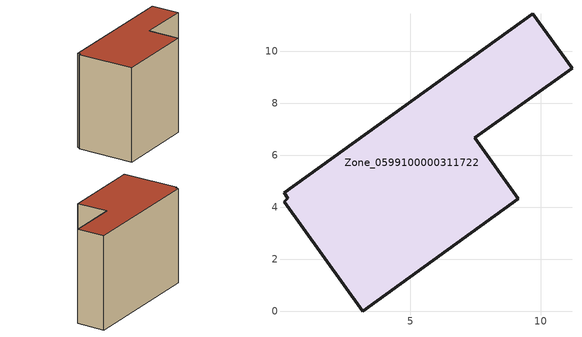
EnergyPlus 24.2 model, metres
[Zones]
Zone_0599100000311722
 floor ground (C_G): 0.15,4.56 9.71,11.44 11.21,9.34 7.47,6.67 9.15,4.32 3.18,0 0.17,4.21 0.3,4.34 z0
 wall outside (C_F): 0.17,4.21 3.18,0 9.15,4.32 7.47,6.67 11.21,9.34 9.71,11.44 0.15,4.56 0.3,4.34 0.17,4.21 z0:8.57
 roof outside (C_R): 0.15,4.56 0.3,4.34 0.17,4.21 3.18,0 9.15,4.32 7.47,6.67 11.21,9.34 9.71,11.44 z8.57
[BUILDING]
Pand.0599100000311722: North Axis=0; Terrain=City; Loads Convergence Tolerance Value=0.04; Temperature Convergence Tolerance Value=0.4; Solar Distribution=FullExterior; Maximum Number of Warmup Days=25; Minimum Number of Warmup Days=1
[Site:Location]
Rotterdam.The.Hague.AP_ZH_NLD Design_Conditions: Latitude=51.96; Longitude=4.45; Time Zone=1; Elevation=-4.5
[SITE:GROUNDTEMPERATURE:BUILDINGSURFACE]
18, 18, 18, 18, 18, 18, 18, 18, 18, 18, 18, 18
[MATERIAL] Thermal Absorptance=0.9; Solar Absorptance=0.7; Visible Absorptance=0.7
Name | Roughness | Thickness | Conductivity | Density | Specific Heat
G.TI.1975-1991 | MediumSmooth | 0.15 | 0.288461 | 540 | 1210
F.TI.1975-1991 | Rough | 0.3 | 0.230769 | 1920 | 840
R.TI.1975-1991 | MediumRough | 0.2 | 0.153846 | 1500 | 1000
[CONSTRUCTION]
C_G: G.TI.1975-1991
C_F: F.TI.1975-1991
C_R: R.TI.1975-1991
[ZONE]
Zone_0599100000311722: Type=1; Multiplier=1; Ceiling Height=Autocalculate; Volume=Autocalculate; Floor Area=autocalculate; Part of Total Floor Area=Yes
[ZONEINFILTRATION:DESIGNFLOWRATE]
Infil_Zone_0599100000311722: Zone or ZoneList or Space or SpaceList=Zone_0599100000311722; Schedule=AlwaysOn; Design Flow Rate Calculation Method=Flow/Area; Flow Rate per Floor Area=0.003; Constant Term Coefficient=1; Temperature Term Coefficient=0; Velocity Term Coefficient=0; Velocity Squared Term Coefficient=0
[HVACTEMPLATE:ZONE:IDEALLOADSAIRSYSTEM]
Zone_0599100000311722: Maximum Heating Supply Air Temperature=50; Minimum Cooling Supply Air Temperature=13; Maximum Heating Supply Air Humidity Ratio=0.0156; Minimum Cooling Supply Air Humidity Ratio=0.0077; Heating Limit=NoLimit; Cooling Limit=NoLimit; Dehumidification Control Type=ConstantSensibleHeatRatio; Cooling Sensible Heat Ratio=0.7; Dehumidification Setpoint=60; Humidification Control Type=None; Humidification Setpoint=30; Outdoor Air Method=None; Outdoor Air Flow Rate per Person=0.00944; Outdoor Air Flow Rate per Zone Floor Area=0; Outdoor Air Flow Rate per Zone=0; Demand Controlled Ventilation Type=None; Outdoor Air Economizer Type=NoEconomizer; Heat Recovery Type=None; Sensible Heat Recovery Effectiveness=0.7; Latent Heat Recovery Effectiveness=0.65
[ZONECONTROL:THERMOSTAT]
ThermostatControl_Zone_0599100000311722: Zone or ZoneList=Zone_0599100000311722; Control Type Schedule=DualSetpointControlType; Control 1=Thermostat_Zone_0599100000311722; Temperature Difference Between Cutout And Setpoint=0
[THERMOSTATSETPOINT:DUALSETPOINT]
Thermostat_Zone_0599100000311722: Heating Setpoint Temperature Schedule=HeatingSetpoint_Zone_0599100000311722; Cooling Setpoint Temperature Schedule=CoolingSetpoint_Zone_0599100000311722
[SCHEDULE:COMPACT]
HeatingSetpoint_Zone_0599100000311722: Through: 12/31, For: AllDays, Until: 24:00, 21
CoolingSetpoint_Zone_0599100000311722: Through: 12/31, For: AllDays, Until: 24:00, 24
DualSetpointControlType: Through: 12/31, For: AllDays, Until: 24:00, 4
AlwaysOn: Through: 12/31, For: AllDays, Until: 24:00, 1
